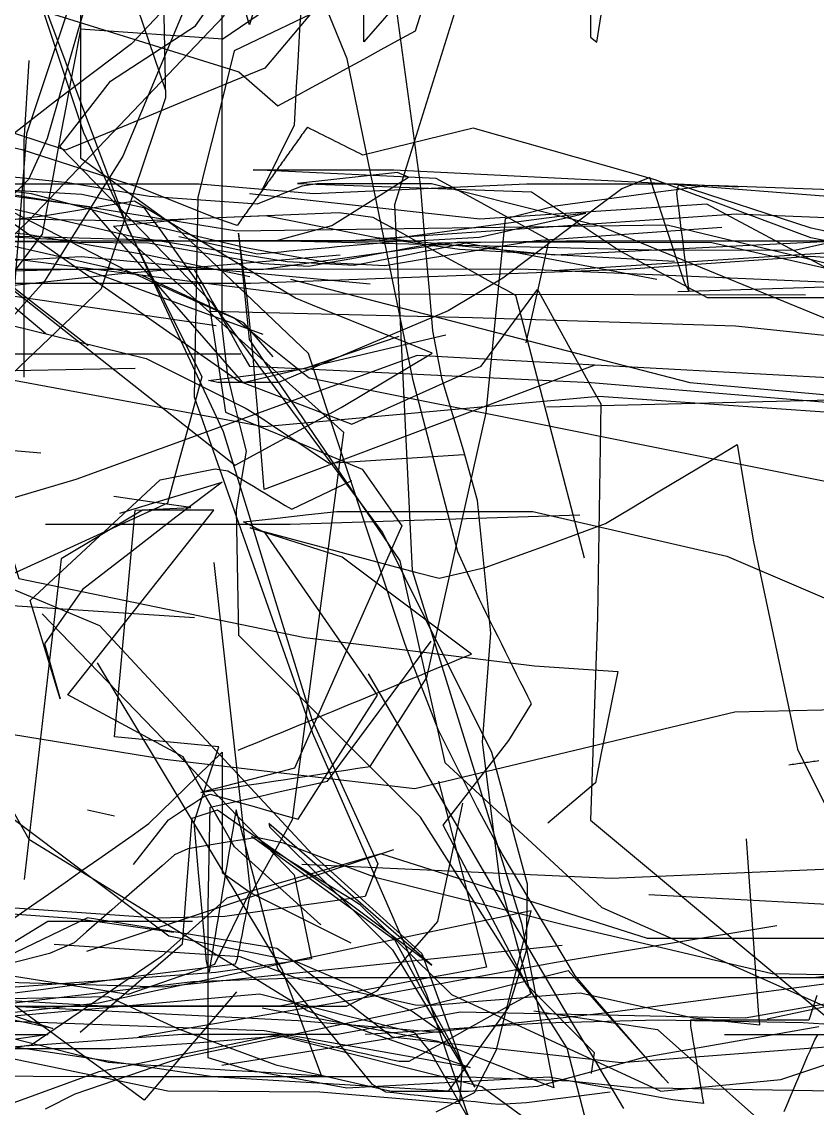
# Model space of a CAD drawing. Header units: metres. Extents: x 30 to 6769, y 117 to 5736.
# Drawn here: x 1557 to 1934, y 4535 to 5049 of the extents above; entities that cross this region are included whole.
import ezdxf

# ---------------------------------------------------------------- set-up
doc = ezdxf.new("R2010")
doc.units = ezdxf.units.M
for name, color, linetype in [('FLOOR_0', 1, 'Continuous'), ('FLOOR_1', 2, 'Continuous'), ('FLOOR_2', 3, 'Continuous')]:
    doc.layers.add(name, color=color, linetype=linetype)

msp = doc.modelspace()

# ---------------------------------------------------------------- linework, layer by layer
at = {"layer": 'FLOOR_0', "color": 4}
msp.add_lwpolyline([(588.46, 4998.99), (718.34, 4957.83), (906.74, 4916.1), (1091.43, 4872.89), (1251.84, 4867.94), (1446.32, 4881.73), (1611.09, 4884.92)], dxfattribs=at)
at = {"layer": 'FLOOR_0', "color": 2}
for points in [[(1953.69, 4879.56), (1744.64, 4890.99), (1582.93, 4832.34), (1461.36, 4796.31), (1424.38, 4793.23), (1325.44, 4790.98)], [(605.86, 4654.47), (548.46, 4502.97), (557.29, 4504.63), (566.12, 4506.28), (574.95, 4507.94), (583.78, 4509.6), (592.61, 4511.25), (601.43, 4512.91), (610.26, 4514.57), (619.09, 4516.22), (627.92, 4517.88), (636.75, 4519.53), (645.58, 4521.19), (670.26, 4522.59), (801.2, 4531.31), (973.43, 4594.57), (1141.26, 4629.68), (1307.65, 4632.21), (1507.76, 4629.95), (1583.1, 4624.5), (1629.21, 4617.91)], [(1612.75, 4568.54), (1713.75, 4585.88), (1809.57, 4603.61), (1914.91, 4621.18)]]:
    msp.add_lwpolyline(points, dxfattribs=at)
at = {"layer": 'FLOOR_0', "color": 1}
msp.add_lwpolyline([(1805.84, 4866.72), (1991.62, 4871.22)], dxfattribs=at)
at = {"layer": 'FLOOR_0', "color": 3}
for points in [[(1566.38, 4844.66), (1297.63, 4867.69)], [(1568.54, 4811.11), (1684.54, 4811.11), (1821.6, 4815.53)], [(1463.84, 4778.39), (1639.1, 4766.9)]]:
    msp.add_lwpolyline(points, dxfattribs=at)
at = {"layer": 'FLOOR_0', "color": 7}
msp.add_lwpolyline([(1442.98, 4729.54), (1625.05, 4699.95), (1743.54, 4685.92), (1895.1, 4722.36), (1963.69, 4723.89), (2012.04, 4699.47), (2050.52, 4660.98), (2148.4, 4542.96), (2195.54, 4361.85), (2208.98, 4220.33), (2217.7, 4137.45), (2218.63, 4068.9), (2210.62, 4016.8), (2202.24, 3904.59)], dxfattribs=at)
at = {"layer": 'FLOOR_0', "color": 5}
msp.add_lwpolyline([(1659.02, 4589.69), (1615.32, 4538.53), (1609.15, 4543.02), (1602.97, 4547.51), (1596.8, 4552), (1590.63, 4556.5), (1584.45, 4560.99), (1578.28, 4565.48), (1572.1, 4569.97), (1565.93, 4574.47), (1559.75, 4578.96), (1553.58, 4583.45), (1547.41, 4587.94), (1430.79, 4662.39)], dxfattribs=at)
at = {"layer": 'FLOOR_0', "color": 6}
msp.add_lwpolyline([(1588.13, 4608.94), (1733.52, 4657.15)], dxfattribs=at)
at = {"layer": 'FLOOR_1', "color": 6}
for points in [[(2240.4, 5622.54), (1992.13, 5590.3), (1933.27, 5570.68), (1858.63, 5530.79), (1682.47, 5467.38), (1562.24, 5353.85), (1478.52, 5209.66), (1455.85, 5152.93), (1447.42, 5131.01), (1439, 5109.1), (1430.58, 5087.19), (1422.15, 5065.28), (1441.89, 4970.05), (1467.02, 4826.99), (1560.62, 4662.05), (1692.76, 4580.7), (1769.74, 4553.96), (1720.93, 4562.58), (1672.12, 4571.2), (1531.15, 4576.47), (1425.63, 4660.71), (1327.94, 4860.85), (1218.77, 5043.13), (1086.42, 5245.43)], [(1824.17, 4530.13), (1815.61, 4563.08), (1746.17, 4672.46), (1660.16, 4758.43), (1659.07, 4817.97), (1663.8, 4845.65), (1660.83, 4857.56), (1657.85, 4869.47), (1654.87, 4881.38), (1652.31, 4904.21), (1652.31, 5031.35), (1652.31, 5160.23)], [(1624.31, 5067.63), (1625.49, 5012.87), (1594.91, 4922.57), (1517.39, 4848.61), (1388.66, 4793.99)], [(1199.69, 4609.82), (1339.61, 4607.98), (1432.32, 4580.9), (1499.48, 4546.82), (1550.27, 4536.1), (1593.98, 4552), (1677.91, 4569.34), (1775.29, 4544.94), (1833.35, 4502.56)]]:
    msp.add_lwpolyline(points, dxfattribs=at)
at = {"layer": 'FLOOR_1', "color": 4}
for points in [[(1996.99, 5615.06), (1908.46, 5571.54), (1847.71, 5509.28), (1777.72, 5365.12), (1733.81, 5170.33), (1609.33, 5038.47), (1573.26, 5011.28), (1551.09, 4994.03), (1510.22, 4971.73), (1375.87, 4893.08), (1291.47, 4838.52)], [(2091.76, 5565.91), (1913.21, 5595.95), (1817.58, 5490.72), (1759.02, 5326.91), (1722.25, 5184.93), (1703.92, 5097), (1685.55, 5063.32), (1652.51, 5040.78), (1585.16, 5045.51), (1582.89, 5033.37), (1580.61, 5021.24), (1578.34, 5009.11), (1576.07, 4996.98), (1573.79, 4984.85), (1571.52, 4972.71), (1569.25, 4960.58), (1566.97, 4948.45), (1534.83, 4905.76)], [(1959.43, 5582.74), (1857.1, 5572.93), (1736.49, 5532.69), (1658.46, 5470.92), (1545.54, 5387.4), (1497, 5333.98), (1489.71, 5178.17), (1497.91, 5061.46), (1523.78, 4974.89), (1531.59, 4881.35), (1542.3, 4829.99), (1556, 4785.44), (1691.35, 4757.44), (1800.16, 4744.02), (1839.58, 4741.44), (1836.94, 4728.25), (1834.3, 4715.06), (1831.67, 4701.87), (1829.03, 4688.68), (1806.57, 4669.6)], [(1287.52, 4902.85), (1430.51, 4979.54), (1551.09, 5059.38), (1660.22, 5025.24), (1678.62, 5009.08), (1686.76, 5013.52), (1694.91, 5017.97), (1703.06, 5022.41), (1711.2, 5026.86), (1719.35, 5031.3), (1727.5, 5035.75), (1735.64, 5040.2), (1743.79, 5044.64), (1793.16, 5200.29)], [(1702.07, 5062.3), (1672.42, 5027.01), (1653.56, 5019.24), (1634.69, 5011.47), (1615.83, 5003.69), (1596.96, 4995.92), (1578.1, 4988.15), (1508.2, 5011.03), (1394.82, 5004.85), (1278.31, 5028.3)], [(1762.3, 5053.2), (1755.2, 5030.47), (1748.1, 5007.74), (1741, 4985.01), (1733.9, 4962.28), (1742.29, 4789.12), (1793.96, 4622.27), (1809.28, 4544.31), (1798.34, 4548.69), (1787.39, 4553.08), (1776.45, 4557.46), (1765.5, 4561.84), (1754.56, 4566.22), (1671.17, 4582.07)]]:
    msp.add_lwpolyline(points, dxfattribs=at)
at = {"layer": 'FLOOR_1', "color": 7}
for points in [[(1955.75, 5588.81), (1865.38, 5602.12), (1787.24, 5589.28), (1729.41, 5557.72), (1700.9, 5463.3), (1716.79, 5407.5), (1711.44, 5378.03), (1706.08, 5348.56), (1692.55, 5254.95), (1687.79, 5148.04), (1652.87, 5051.41), (1560.76, 4954.88), (1455.97, 4853.85), (1385.64, 4823.99), (1308.48, 4801.29)], [(1858.08, 5574.09), (1762.25, 5464.56), (1721.77, 5322.68), (1674.65, 5266.96), (1654.4, 5223.82), (1658.38, 5192.01), (1662.35, 5160.2), (1658.3, 5112.38), (1605.25, 4985.33), (1568.07, 4926.22), (1541.71, 4896.91), (1450.37, 4861.01), (1362.1, 4826.26), (1285.67, 4790.27), (1267.77, 4814.14), (1249.97, 4838.76)], [(1813.91, 5147.89), (1719.38, 5039.44), (1719.38, 5052.92)], [(1625.49, 5016.74), (1601.83, 5085.96)], [(941.42, 5023.01), (946.11, 4855.96), (941.71, 4807.57), (943.73, 4668.58), (976.12, 4625.78), (1052.42, 4603.11), (1228.79, 4596.4), (1342.54, 4596.4), (1359.93, 4597.26), (1370.89, 4598.25), (1381.84, 4599.25), (1392.8, 4600.25), (1403.76, 4601.24), (1414.72, 4602.24), (1436.26, 4603.11), (1511.15, 4601.8), (1548.91, 4598.02), (1607.74, 4588.65), (1648.81, 4602.81), (1665.72, 4637.56), (1648.47, 4792.92)], [(1567, 4768.61), (1686.31, 4645.19), (1694.62, 4605.32), (1649.31, 4598.85), (1523.9, 4589.69), (1409.79, 4589.69), (1350.15, 4591.78), (1311.64, 4594.75), (1199, 4596.4), (1090.5, 4596.21), (1174.31, 4585.73)], [(1721.43, 4740.21), (1814.38, 4581.13), (1819.04, 4573.35), (1823.71, 4565.57), (1828.37, 4557.79), (1833.04, 4550.01), (1837.7, 4542.24), (1842.37, 4534.46)], [(1753.62, 4533.01), (1771.82, 4542.11), (1782.16, 4562.27), (1798.65, 4628.14), (1722.79, 4612.15), (1593.69, 4584.41), (1460.01, 4569.56), (1405.45, 4569.56), (1420.32, 4551.09), (1436.86, 4532.18)]]:
    msp.add_lwpolyline(points, dxfattribs=at)
at = {"layer": 'FLOOR_1', "color": 1}
for points in [[(2089.69, 5585.53), (1881.05, 5589.81), (1811.72, 5559.81), (1653.38, 5453.7), (1643.88, 5414.6), (1641.97, 5399.31), (1640.06, 5384.02), (1638.15, 5368.72), (1636.24, 5353.43), (1634.33, 5338.14), (1632.42, 5322.85), (1619.84, 5163.21), (1602.19, 5108.65), (1597.5, 5092.23), (1592.81, 5075.8), (1588.12, 5059.38), (1583.43, 5042.95), (1578.74, 5026.52), (1574.05, 5010.1), (1569.36, 4993.67), (1560.48, 4974.21), (1513.09, 4926.8), (1442.77, 4871.84), (1301.62, 4785.21)], [(2123.08, 5589.45), (2385.56, 5560.18), (2502.62, 5460.85), (2336.84, 5283.31), (2332.45, 5256.69), (2359.75, 5243.94), (2387.06, 5231.19), (2446.43, 5211.34), (2587.86, 4995.54), (2472.78, 4891.63), (2303.6, 4925.92), (2046.58, 4939.14), (1991.19, 4942.84), (1811.98, 4931.27)], [(1531.71, 4567.02), (1647.84, 4549.63), (1759.67, 4542.8), (1769.12, 4556.04), (1778.57, 4569.28), (1788.02, 4582.51), (1796.41, 4609.3), (1796.92, 4640.71), (1791.26, 4661.49), (1785.59, 4682.27), (1779.93, 4703.05), (1728.24, 4807.27), (1647.84, 4915.48), (1575.34, 4989.9), (1599.38, 5020.8), (1639.55, 5047.01), (1731.43, 5177.64)], [(1548.64, 5108.49), (1607.34, 4951.8), (1642.67, 4880.86), (1637.23, 4860.91), (1631.79, 4840.96), (1626.35, 4821.01), (1554.15, 4788.08), (1516.05, 4784.27), (1483.6, 4784.27), (1451.15, 4784.27), (1404.3, 4766.44), (1379.31, 4756.14), (1371.39, 4753.98), (1363.48, 4751.82), (1355.57, 4749.66), (1347.66, 4747.5), (1339.75, 4745.35), (1331.84, 4743.19), (1323.92, 4741.03), (1316.01, 4738.87), (1289.74, 4721.89)], [(1349.73, 5104.72), (1273.13, 5098), (1309.84, 5091.88), (1346.55, 5085.76), (1383.26, 5079.64), (1451.2, 5002.73), (1588.77, 4895.7)], [(1826.44, 5102.25), (1826.68, 5041.59), (1829.77, 5039.21), (1834.71, 5071.32)], [(1579.45, 5055.39), (1576.15, 5045.48), (1572.85, 5035.58), (1569.55, 5025.67), (1566.25, 5015.77), (1562.95, 5005.86), (1559.65, 4995.96), (1548.47, 4856.08)], [(1754.65, 4689.44), (1777.44, 4601.42), (1763.43, 4598.79), (1749.42, 4596.16), (1735.41, 4593.54), (1721.39, 4590.91), (1707.38, 4588.28), (1693.37, 4585.65), (1679.36, 4583.02), (1658.57, 4582.98), (1637.67, 4582.98), (1616.77, 4582.98), (1595.86, 4582.98), (1480.4, 4589.54)], [(1545.23, 4677.67), (1626.97, 4616.23), (1641.97, 4613.23), (1656.97, 4610.23), (1671.97, 4607.23), (1686.97, 4604.23), (1742.22, 4580.52), (1756.78, 4570.36), (1743.06, 4571.5), (1729.34, 4572.64), (1715.62, 4573.79), (1701.9, 4574.93), (1688.18, 4576.07), (1524.6, 4584.15)]]:
    msp.add_lwpolyline(points, dxfattribs=at)
at = {"layer": 'FLOOR_1', "color": 5}
for points in [[(1531.69, 5161.62), (1586.51, 4996.46), (1652.74, 4855.01), (1694.65, 4718.73), (1725.93, 4650.37), (1719.95, 4634.82), (1703.34, 4632.45), (1686.73, 4630.08), (1670.12, 4627.7), (1653.51, 4625.33), (1621.6, 4624.57), (1499.84, 4633.19), (1357.73, 4631.24), (1237.5, 4627.46)], [(1688.38, 5125.28), (1665.24, 5047.52), (1663.19, 5054.21)], [(1568.6, 4534.4), (1573.29, 4536.74), (1577.97, 4539.08), (1582.66, 4541.42), (1633.06, 4558.66), (1740.69, 4581.1), (1816.14, 4599.88), (1824.05, 4590.98), (1831.96, 4582.07), (1839.87, 4573.17), (1847.78, 4564.27), (1855.69, 4555.36), (1863.6, 4546.46), (1860.93, 4549.57), (1850.6, 4561.38), (1840.28, 4573.18), (1829.95, 4584.99), (1819.39, 4597.37), (1802.1, 4626.2), (1784.82, 4655.02), (1773.16, 4676.66), (1763.84, 4695.31), (1754.52, 4713.96), (1738.98, 4754.08), (1693.22, 4891.83), (1630.36, 4951.78), (1585.25, 4984.18), (1585.25, 4997.76), (1585.25, 5011.35), (1585.25, 5024.93), (1585.25, 5038.51), (1585.25, 5052.09)], [(1543.63, 4784.27), (1594.16, 4763.15), (1695.14, 4654.52), (1746.9, 4607.89), (1765.96, 4555.46), (1764.7, 4536.7), (1751.47, 4537.81), (1738.23, 4538.91), (1725, 4540.02), (1711.76, 4541.12), (1698.53, 4542.22), (1626.48, 4542.72), (1530.77, 4562.62)]]:
    msp.add_lwpolyline(points, dxfattribs=at)
at = {"layer": 'FLOOR_1', "color": 2}
for points in [[(1827.24, 4551.02), (1828.65, 4560.88), (1796.72, 4592.82), (1756.95, 4668.7), (1788.08, 4708.75), (1798.76, 4726.08), (1797, 4729.61), (1795.23, 4733.13), (1793.47, 4736.66), (1791.71, 4740.18), (1789.95, 4743.71), (1788.19, 4747.24), (1786.42, 4750.76), (1784.66, 4754.29), (1782.9, 4757.81), (1781.14, 4761.34), (1779.37, 4764.87), (1777.61, 4768.39), (1775.85, 4771.92), (1774.09, 4775.44), (1763.94, 4798.03), (1742.78, 4879.05), (1711.46, 5031.43), (1677.29, 5114.73)], [(1689.49, 5054.3), (1688.96, 5045.25), (1688.43, 5036.2), (1687.89, 5027.15), (1687.36, 5018.1), (1686.83, 5009.05), (1686.3, 5000), (1671.1, 4969.11)], [(1558.42, 4880.75), (1558.42, 4911.84), (1558.42, 4919.89), (1558.42, 4927.95), (1558.42, 4936), (1558.42, 4944.05), (1558.42, 4952.11), (1558.42, 4960.16), (1558.42, 4968.21), (1558.42, 4976.27), (1558.42, 4984.32), (1558.42, 4992.37), (1560.85, 5030.61)], [(1467.17, 4560.6), (1569.7, 4623.24), (1592.54, 4623.24), (1615.38, 4623.24), (1638.22, 4623.24)]]:
    msp.add_lwpolyline(points, dxfattribs=at)
at = {"layer": 'FLOOR_1', "color": 3}
for points in [[(1547.3, 4562.85), (1564.7, 4562.85), (1582.1, 4562.85), (1599.51, 4562.85), (1637.83, 4565.43), (1681.31, 4569.08), (1685.22, 4568.21), (1689.14, 4567.34), (1693.05, 4566.47), (1696.97, 4565.6), (1700.88, 4564.73), (1704.8, 4563.85), (1708.71, 4562.98), (1712.63, 4562.11), (1716.55, 4561.24), (1720.46, 4560.37), (1724.38, 4559.5), (1728.29, 4558.63), (1732.21, 4557.76), (1736.12, 4556.89), (1740.82, 4556.88), (1750.41, 4562.21), (1760.01, 4567.54), (1769.6, 4572.87), (1779.19, 4578.2), (1788.78, 4583.54), (1798.38, 4588.87), (1783.92, 4641.51), (1775.61, 4707.92), (1779.53, 4759.48), (1778.9, 4765.77), (1778.27, 4772.05), (1777.65, 4778.34), (1777.02, 4784.62), (1776.39, 4790.91), (1775.76, 4797.19), (1775.13, 4803.48), (1774.5, 4809.76), (1773.88, 4816.05), (1773.25, 4822.33), (1766.53, 4846.22), (1756.53, 4879.57), (1751.99, 4902.68), (1750.55, 4920), (1749.1, 4937.31), (1747.66, 4954.62), (1746.22, 4971.93), (1730.16, 5090.02)], [(1704.77, 5057.56), (1658.01, 5035.2), (1653.67, 5017.85), (1649.34, 5000.5), (1645, 4983.15), (1640.66, 4965.79), (1638.94, 4871.35), (1695.07, 4712.14), (1749.22, 4588.09), (1769.39, 4528.95), (1763.22, 4539.77), (1757.04, 4550.59), (1750.86, 4561.4), (1743.61, 4570.21), (1733.09, 4572.84), (1722.57, 4575.47), (1712.04, 4578.1), (1701.52, 4580.74), (1691, 4583.37), (1680.47, 4586), (1669.95, 4588.63), (1546.1, 4577.64)], [(1593.11, 4745.41), (1680.65, 4600.07), (1699.32, 4549.85), (1684.9, 4550.75), (1670.48, 4551.65), (1656.05, 4552.55), (1641.63, 4553.45), (1627.21, 4554.36), (1612.79, 4555.26), (1598.31, 4556.23), (1581.45, 4560.44), (1564.59, 4564.66), (1547.73, 4568.88), (1530.87, 4573.1), (1514.01, 4577.31), (1497.15, 4581.53), (1371.99, 4609.52), (1346.89, 4604.73), (1322.97, 4599.6), (1299.04, 4594.47)]]:
    msp.add_lwpolyline(points, dxfattribs=at)
at = {"layer": 'FLOOR_2', "color": 2}
for points in [[(1519.98, 4931.89), (1671.81, 4931.89), (1764.61, 4944.69), (1884.23, 4944.52), (2002.88, 4917.86), (2137.7, 4891.63), (2306.04, 4877.15), (2410.05, 4885.48), (2466.03, 4916.03), (2578.17, 5055.76), (2553.28, 5204.99)], [(1676.42, 4890.34), (1662.52, 4906.48), (1658.85, 4908.11), (1655.18, 4909.74), (1651.51, 4911.37), (1647.84, 4913), (1644.18, 4914.63), (1640.51, 4916.26), (1636.84, 4917.9), (1633.17, 4919.53), (1629.5, 4921.16), (1625.84, 4922.79), (1622.17, 4924.42), (1618.5, 4926.05), (1614.83, 4927.68), (1611.16, 4929.31), (1607.5, 4930.94), (1541.6, 4964.71), (1455.97, 4946.35), (1349.01, 4972.15), (1333.23, 4972.15), (1317.44, 4972.15), (1301.66, 4972.15)], [(1477.43, 4972.15), (1563.88, 4972.15), (1574.96, 4972.15), (1586.04, 4972.15), (1597.12, 4972.15), (1608.2, 4972.15), (1619.28, 4972.15), (1630.36, 4972.15), (1641.44, 4972.15), (1695.64, 4967.6), (1796.41, 4972.15), (1810.71, 4972.15), (1825.01, 4972.15), (1839.31, 4972.15), (1853.61, 4972.15), (1867.91, 4972.15), (1896.8, 4970.78)], [(1415.57, 4919.68), (1553.37, 4953.41), (1660.05, 4879.03), (1713.62, 4858.46), (1774.96, 4885.89), (1801.53, 4922.16), (1805.82, 4914.45), (1810.1, 4906.73), (1814.39, 4899.01), (1818.67, 4891.29), (1822.96, 4883.57), (1827.24, 4875.85), (1831.53, 4868.14), (1829.99, 4767.03), (1826.68, 4670.96), (1938.68, 4577.72), (2089.76, 4591.38), (2165.92, 4651.52), (2281.51, 4725.06), (2281.79, 4825.93), (2348.03, 4803.53), (2406.55, 4811.11), (2449.86, 4855.15)], [(1928.58, 4919.58), (1684.29, 4919.95), (1491.68, 4944.48), (1373.94, 4906.7), (1308.04, 4842.43), (1290.16, 4743.44), (1074.75, 4749.11), (898.09, 4887.81), (741.52, 4934.48), (712.37, 4876.14), (686.59, 4750.9), (673.16, 4537.72), (615.77, 4447.11), (446.24, 4438.63), (288.84, 4432.13), (126.89, 4438.27), (53.09, 4616.26)], [(1933.98, 4587.97), (1930.11, 4576.27), (1925.8, 4576.27), (1921.49, 4576.27), (1917.18, 4576.27), (1912.87, 4576.27), (1908.56, 4576.27), (1904.26, 4576.27), (1899.95, 4576.27), (1895.64, 4576.27), (1891.33, 4576.27), (1887.02, 4576.27), (1882.71, 4576.27), (1878.4, 4576.27), (1874.09, 4576.27), (1874.12, 4573.31), (1874.67, 4569.99), (1875.22, 4566.68), (1875.78, 4563.36), (1876.33, 4560.04), (1876.88, 4556.73), (1877.43, 4553.41), (1877.99, 4550.09), (1878.54, 4546.78), (1879.09, 4543.46), (1879.64, 4540.14), (1880.2, 4536.82), (1865.61, 4538.69), (1846.11, 4542.24), (1826.6, 4545.78), (1807.1, 4549.33), (1711.36, 4544.18), (1688.37, 4548.36), (1665.37, 4552.55), (1645.61, 4558.5), (1645.61, 4575.25), (1645.61, 4592), (1645.61, 4608.75), (1645.61, 4630.33), (1646.52, 4677.12), (1654.46, 4678.89), (1662.41, 4680.65), (1670.36, 4682.42), (1678.3, 4684.19), (1686.25, 4685.95), (1694.19, 4687.72), (1702.14, 4689.49), (1751.23, 4755.76)], [(2010.04, 4596.4), (1912.8, 4598.23), (1893.29, 4602.82), (1873.77, 4607.42), (1854.26, 4612.01), (1834.75, 4616.6), (1815.23, 4621.2), (1725.3, 4643.66), (1703.28, 4651.93), (1681.25, 4660.19), (1668.53, 4662.85), (1662.03, 4661.76), (1655.52, 4660.68), (1649.02, 4659.59), (1642.52, 4658.51), (1636.01, 4657.42), (1629.74, 4654.64), (1623.78, 4649.42), (1617.83, 4644.21), (1611.87, 4639), (1605.92, 4633.78), (1599.96, 4628.57), (1594.01, 4623.36), (1588.05, 4618.15), (1582.1, 4612.93), (1570.55, 4607.82), (1550.71, 4602.86)], [(1970.76, 4629.3), (1854.41, 4635.71)], [(1996.07, 4567.89), (1841.23, 4556.14), (1732.7, 4568.27), (1678.16, 4610.23), (1588.44, 4624.84), (1485.64, 4575.32), (1400.2, 4565.31), (1295.48, 4562.75)], [(1493.69, 4595.93), (1549.29, 4579.84), (1572.05, 4572.39), (1537.99, 4579.69), (1503.92, 4587), (1441.2, 4584.67), (1401.04, 4579.4), (1371.51, 4574.85), (1341.97, 4570.31), (1202.65, 4582.98)], [(1521.05, 4585.94), (1598.1, 4587.5), (1631.89, 4572.14), (1677.71, 4555.23), (1732.26, 4542.72), (1768.93, 4542.72), (1801.7, 4545.05), (1826.89, 4551.93), (1852.09, 4558.8), (1934.83, 4573.3)]]:
    msp.add_lwpolyline(points, dxfattribs=at)
at = {"layer": 'FLOOR_2', "color": 3}
for points in [[(1684.69, 4927.15), (1873.68, 4878.21), (1935.36, 4872.6), (1997.37, 4865.95), (2080.65, 4840.48), (2169.7, 4829.48), (2318.1, 4830.9), (2494.09, 4909.45), (2586.44, 5116.02)], [(1278.09, 4940.81), (1405.9, 4976.35), (1457.97, 4964.5), (1510.04, 4952.66), (1562.11, 4940.81), (1614.18, 4928.96), (1657.96, 4908.83), (1693.47, 4880.39), (1746.72, 4869.73), (1799.97, 4859.07), (1853.23, 4848.41), (1906.48, 4837.74), (1959.73, 4827.08)], [(1302.22, 4731.12), (1325.21, 4747.57), (1329.92, 4758.54), (1334.62, 4769.52), (1339.32, 4780.49), (1341.63, 4796.81), (1318.44, 4902.49), (1341.12, 4966.76), (1427.01, 4972.15), (1452.13, 4972.15), (1477.25, 4972.15), (1502.37, 4972.15), (1527.49, 4972.15), (1561.74, 4967.69), (1617.02, 4952.94), (1664.12, 4941.94), (1702.46, 4934.97), (1729.27, 4933.54), (1746.97, 4936.49), (1764.67, 4939.44), (1782.37, 4942.4), (1800.96, 4945.39), (1888.89, 4951.67)], [(1292.2, 4843.79), (1349.65, 4838.04), (1362.81, 4870.75), (1391.47, 4933.32), (1459.23, 4952.76), (1552.04, 4955.71), (1612.54, 4954.75), (1707.67, 4958.73), (1723.57, 4956.44), (1728.41, 4953.8), (1733.24, 4951.17), (1738.07, 4948.53), (1742.9, 4945.89), (1747.73, 4943.26), (1752.56, 4940.62), (1757.4, 4937.98), (1762.23, 4935.34), (1767.06, 4932.71), (1771.89, 4930.07), (1776.72, 4927.43), (1781.56, 4924.8), (1786.39, 4922.16), (1791.22, 4919.52), (1823.71, 4795.18)], [(1249.12, 4939.52), (1352.47, 4943.4), (1402.1, 4945.31), (1439.18, 4945.31), (1465.22, 4945.31), (1491.27, 4945.31), (1517.31, 4945.31), (1617.39, 4944.34), (1671.6, 4934.48), (1693.34, 4933.25), (1703.5, 4935.1), (1713.66, 4936.95), (1723.83, 4938.8), (1733.99, 4940.65), (1744.16, 4942.5), (1754.32, 4944.35), (1815.19, 4945.31), (1925.9, 4945.31), (1987.1, 4945.31)], [(2134.61, 4937.52), (1947.89, 4925.18), (1793.7, 4931.89), (1639, 4931.72), (1641.9, 4926.63), (1644.81, 4921.54), (1647.72, 4916.44), (1650.63, 4911.35), (1653.54, 4906.26), (1656.45, 4901.17), (1659.35, 4896.08), (1662.26, 4890.98), (1665.17, 4885.89), (1826.99, 4878.21), (1987.54, 4864.79), (2161.18, 4871.5)], [(1649.47, 4905.05), (1464.79, 4931.82), (1403.2, 4931.89), (1334.65, 4922.89), (1258.02, 4903.72)], [(1496.47, 4614.03), (1554.07, 4624.89), (1562.01, 4630.45), (1569.95, 4636.01), (1577.89, 4641.57), (1585.83, 4647.13), (1593.77, 4652.69), (1601.71, 4658.25), (1609.65, 4663.81), (1617.59, 4669.37), (1652.31, 4703.25), (1652.31, 4695.1), (1652.31, 4686.96), (1652.31, 4678.81), (1652.31, 4670.66), (1652.31, 4662.51), (1652.31, 4654.36), (1652.31, 4646.21), (1665.88, 4636.58), (1686.72, 4626.16), (1713.19, 4612.91)], [(1890.11, 4569.56), (1926.58, 4569.56), (1963.04, 4569.56), (2113.59, 4562.28), (2280.72, 4625.33)], [(2041.98, 4609.25), (1932.15, 4596.4), (1810.83, 4596.4), (1740.29, 4596.4), (1691.85, 4596.4), (1638.33, 4594.52), (1552.33, 4584.2), (1488.53, 4577.62), (1451.48, 4580.71), (1399.03, 4587.19), (1323.83, 4594.73), (1276.03, 4590.75)], [(1945.8, 4594.52), (1834.75, 4579.85), (1743.57, 4569.56), (1652.16, 4554.86)], [(1799.81, 4580.75), (1858.48, 4571.84), (1877, 4555.37), (1895.53, 4538.9), (1913.88, 4522.62)], [(1918.36, 4533.07), (1919.48, 4535.69), (1920.59, 4538.3), (1921.71, 4540.92), (1922.83, 4543.53), (1923.95, 4546.15), (1925.07, 4548.76), (1926.19, 4551.37), (1927.31, 4553.99), (1928.43, 4556.6), (1929.55, 4559.22), (1930.67, 4561.83), (1931.79, 4564.45), (1932.91, 4567.06), (1934.38, 4569.43)]]:
    msp.add_lwpolyline(points, dxfattribs=at)
at = {"layer": 'FLOOR_2', "color": 4}
for points in [[(2591.22, 5066.69), (2551.88, 4958.35), (2480.81, 4879.41), (2409.17, 4862.94), (2308.23, 4801.76), (2209.85, 4820.73), (2155.91, 4860.73), (2048.77, 4907.98), (1862.98, 4952.66), (1659.13, 4949.75), (1520.58, 4972.15), (1402.35, 4972.15), (1260.63, 4948.88)], [(1968.73, 4939), (1931.1, 4946.7), (1857.29, 4974.19), (1771.21, 4998.53), (1718.94, 4985.79), (1717.49, 4986.51), (1716.04, 4987.24), (1714.59, 4987.96), (1713.14, 4988.69), (1711.69, 4989.41), (1710.24, 4990.14), (1708.79, 4990.86), (1707.34, 4991.59), (1705.89, 4992.31), (1704.44, 4993.04), (1702.99, 4993.76), (1701.54, 4994.49), (1700.1, 4995.21), (1698.65, 4995.94), (1697.2, 4996.66), (1695.75, 4997.39), (1694.3, 4998.12), (1692.85, 4998.84), (1692.14, 4998.41), (1691.62, 4997.68), (1691.1, 4996.95), (1690.58, 4996.23), (1690.06, 4995.5), (1689.54, 4994.77), (1689.02, 4994.04), (1688.5, 4993.32), (1687.98, 4992.59), (1687.46, 4991.86), (1686.94, 4991.13), (1686.42, 4990.41), (1685.9, 4989.68), (1685.38, 4988.95), (1684.86, 4988.22), (1684.34, 4987.49), (1683.82, 4986.77), (1683.3, 4986.04), (1682.79, 4985.31), (1682.27, 4984.58), (1681.75, 4983.86), (1681.23, 4983.13), (1680.71, 4982.4), (1680.19, 4981.67), (1679.67, 4980.94), (1679.15, 4980.22), (1678.63, 4979.49), (1678.11, 4978.76), (1677.59, 4978.03), (1677.07, 4977.31), (1676.55, 4976.58), (1676.03, 4975.85), (1675.51, 4975.12), (1674.99, 4974.4), (1674.47, 4973.67), (1673.95, 4972.94), (1673.43, 4972.21), (1672.91, 4971.48), (1672.39, 4970.76), (1671.87, 4970.03), (1671.36, 4969.3), (1670.84, 4968.57), (1670.32, 4967.85), (1669.8, 4967.12), (1669.28, 4966.39), (1668.76, 4965.66), (1668.24, 4964.93), (1667.72, 4964.21), (1667.2, 4963.48), (1666.68, 4962.75), (1666.16, 4962.02), (1665.64, 4961.3), (1665.12, 4960.57), (1664.6, 4959.84), (1664.08, 4959.11), (1663.56, 4958.38), (1663.04, 4957.66), (1662.52, 4956.93), (1662, 4956.2), (1661.48, 4955.47), (1660.96, 4954.75), (1660.44, 4954.02), (1659.93, 4953.29), (1659.41, 4952.56), (1649.7, 4955.75), (1613.01, 4970.43), (1557.5, 4988.26), (1496.53, 5001.15)], [(1498.06, 4950.34), (1585.39, 4945.31), (1636.24, 4945.31), (1677.53, 4945.31), (1704.12, 4952.55), (1722.31, 4963.92), (1740.51, 4975.3), (1735.35, 4977.65), (1719.56, 4975.9), (1703.76, 4974.14), (1687.97, 4972.39), (1798.77, 4968.4), (1840.86, 4940.33), (1881.89, 4918.47), (1919.17, 4918.47), (1956.46, 4918.47), (2065.82, 4918.47), (2157.94, 4923.02), (2248.54, 4928.58), (2285.58, 4909.33), (2268.95, 4884.38), (2214.88, 4870.26), (2091.63, 4789.03), (2059.1, 4643.31)], [(1982.24, 4890.32), (1831.61, 4952.02), (1751.37, 4972.15), (1745.96, 4972.15), (1740.56, 4972.15), (1735.15, 4972.15), (1729.75, 4972.15), (1724.34, 4972.15), (1718.94, 4972.15), (1713.53, 4972.15), (1708.13, 4972.15), (1702.72, 4972.15), (1697.32, 4972.15), (1690.05, 4971.15), (1668.82, 4962.65), (1617.79, 4966.23), (1579.18, 4972.76), (1568.63, 4973.81), (1558.09, 4974.87), (1547.54, 4975.92)], [(1292.11, 4697.4), (1317.26, 4731.82), (1321.63, 4751.48), (1325.99, 4771.14), (1330.36, 4790.8), (1340.41, 4888.11), (1371.61, 4972.07), (1394.34, 4970.17), (1417.08, 4968.28), (1439.81, 4966.38), (1487.23, 4965.44), (1538.38, 4963.87), (1556.12, 4959.78), (1573.87, 4955.68), (1591.61, 4951.58), (1609.35, 4947.49), (1683.03, 4935.42), (1714.76, 4933.65), (1725.33, 4935.77), (1735.9, 4937.88), (1746.46, 4939.99), (1757.03, 4942.11), (1767.59, 4944.22), (1858.17, 4927.08)], [(2038.77, 4952.02), (1895.73, 4957.94), (1713.3, 4945.31), (1646.25, 4945.31), (1452.07, 4944.76), (1459.89, 4940.3), (1467.7, 4935.83), (1475.52, 4931.36), (1483.33, 4926.89), (1491.14, 4922.43), (1509.14, 4919.39), (1602.77, 4929.59), (1708.09, 4938.6)], [(1603.72, 4816.35), (1652.22, 4830.96), (1630.38, 4814.36), (1608.22, 4797.31), (1586.06, 4780.26), (1568.04, 4754.43), (1575.6, 4728.42), (1561.3, 4774.91), (1622.92, 4832.07), (1648.95, 4837.28), (1654.95, 4836.37), (1657.97, 4834.56), (1661, 4832.74), (1664.02, 4830.92), (1667.05, 4829.11), (1670.07, 4827.29), (1673.1, 4825.48), (1676.12, 4823.66), (1679.15, 4821.84), (1682.17, 4820.03), (1685.2, 4818.21), (1713.62, 4831.72)], [(1835.99, 4542.21), (1796.42, 4537.26), (1783.57, 4536.33), (1779.72, 4536.76), (1775.87, 4537.19), (1772.02, 4537.61), (1768.18, 4538.04), (1764.33, 4538.47), (1760.48, 4538.9), (1756.64, 4539.32), (1752.79, 4539.75), (1748.94, 4540.18), (1745.1, 4540.61), (1741.25, 4541.03), (1737.4, 4541.46), (1733.56, 4541.89), (1729.71, 4542.32), (1723.51, 4545.86), (1678.6, 4600.78), (1658.84, 4675.87), (1658.13, 4671.61), (1657.42, 4667.35), (1656.71, 4663.09), (1656, 4658.83), (1655.29, 4654.57), (1654.59, 4650.31), (1653.88, 4646.04), (1653.17, 4641.78), (1652.46, 4637.52), (1651.75, 4633.26), (1651.04, 4629), (1650.33, 4624.74), (1649.62, 4620.48), (1648.91, 4616.22), (1648.2, 4611.96), (1647.49, 4607.69), (1646.78, 4603.43), (1646.07, 4599.17), (1644.91, 4604.07), (1642.91, 4626.04), (1640.92, 4648.02), (1638.92, 4669.99), (1642.81, 4681.96), (1646.77, 4693.83), (1650.72, 4705.69), (1601.23, 4710.47), (1611.08, 4817.82), (1637.41, 4819), (1619.18, 4821.6), (1600.96, 4824.2)], [(1601.33, 4672.9), (1588.41, 4675.73)], [(1956.91, 4614.94), (1853.65, 4615), (1727.38, 4655.08), (1654.47, 4634.1), (1623.48, 4606.54), (1561.84, 4564.42), (1457.55, 4549.43), (1384.99, 4554.16), (1316.59, 4566.3), (1238.99, 4572.84)], [(1910.36, 4576.96), (1936.42, 4582.54), (1962.47, 4588.13), (1988.52, 4593.71), (1968.02, 4589.32), (1899.9, 4577.24), (1765.11, 4580.12), (1706.84, 4569.56), (1682.33, 4569.56), (1657.81, 4569.56), (1633.29, 4569.56), (1484.12, 4558.46), (1512.84, 4569.23), (1526.55, 4576.27), (1512.01, 4576.27), (1497.46, 4576.27), (1482.92, 4576.27), (1468.38, 4576.27), (1453.84, 4576.27), (1439.29, 4576.27), (1341.58, 4597.14), (1327.55, 4601.82), (1313.51, 4606.5), (1299.48, 4611.18)], [(1213, 4569.56), (1317.06, 4569.55), (1332.24, 4567.02), (1347.43, 4564.48), (1362.61, 4561.95), (1377.8, 4559.42), (1392.99, 4556.89), (1505.67, 4569.56), (1569.85, 4569.56), (1485.53, 4557.23)]]:
    msp.add_lwpolyline(points, dxfattribs=at)
at = {"layer": 'FLOOR_2', "color": 1}
for points in [[(2604.63, 5027.38), (2506.32, 4910.51), (2469.06, 4831.59), (2420.52, 4794.09), (2356.02, 4857.51), (2307.33, 4830.81), (2260.07, 4792.98), (2148.59, 4707.67), (2168.89, 4612.91), (2144.12, 4600.5), (2103.81, 4597.14), (2045.04, 4596.4), (2006.35, 4596.4), (1982.7, 4596.4), (1959.06, 4596.4), (1935.42, 4596.4), (1911.78, 4596.4)], [(1796.19, 4896.96), (1807.13, 4945.61), (1789.29, 4955.34), (1771.46, 4965.08), (1753.62, 4974.81), (1666.93, 4978.86), (1700.26, 4978.86), (1733.59, 4978.86), (1860.3, 4972.54), (2038.16, 4958.73)], [(1665.44, 4928.12), (1617.71, 4938.35), (1560.88, 4948.02), (1484.72, 4956.49)], [(1683.25, 4945.31), (1861.98, 4940.86), (1924.11, 4940.93), (1938.19, 4944.13)], [(1671.68, 4900.93), (1586.87, 4931.89), (1407.87, 4926.78), (1354.16, 4854.77), (1245.55, 4791.05), (1079.28, 4792.54), (939.59, 4920.85), (876.59, 4942.63), (799.44, 4939.11), (692.93, 4837.28)], [(1967.63, 4924.33), (1868.05, 4921.15)], [(1957.02, 4898.34), (1895.34, 4904.87), (1770.85, 4908.83), (1647.02, 4911.76)], [(1698.96, 4621.41), (1658.12, 4658.36), (1655.9, 4662.24), (1653.69, 4666.12), (1651.48, 4669.99), (1649.26, 4673.87), (1647.05, 4677.75), (1644.83, 4681.63), (1642.62, 4685.5), (1640.4, 4689.38), (1638.19, 4693.26), (1635.97, 4697.14), (1633.76, 4701.01), (1579.14, 4730.3), (1648.29, 4817.82), (1614.5, 4817.82), (1576.01, 4794.72), (1558.42, 4642.97)], [(1610.3, 4649.94), (1626.83, 4671.11), (1629.22, 4672.7), (1631.61, 4674.29), (1634, 4675.88), (1636.38, 4677.48), (1638.77, 4679.07), (1641.16, 4680.66), (1643.55, 4682.25), (1646.56, 4683.35), (1653.5, 4681.37), (1660.44, 4679.39), (1667.38, 4677.4), (1674.32, 4675.42), (1681.26, 4673.43), (1688.2, 4671.45), (1725.84, 4730.16), (1672.64, 4807.05), (1662.38, 4812.23), (1677.09, 4813.87), (1691.8, 4815.5), (1706.51, 4817.14), (1799.33, 4817.14), (1891.35, 4795.97), (1966.89, 4763.68)], [(1934.87, 4699.09), (1934.03, 4698.97), (1933.19, 4698.85), (1932.35, 4698.73), (1931.51, 4698.61), (1930.66, 4698.49), (1929.82, 4698.37), (1928.98, 4698.25), (1928.14, 4698.13), (1927.3, 4698.01), (1926.46, 4697.89), (1925.62, 4697.77), (1924.78, 4697.65), (1923.94, 4697.53), (1923.09, 4697.41), (1922.25, 4697.29), (1921.41, 4697.17), (1920.57, 4697.05)], [(1258.26, 4616.1), (1412.89, 4582.98), (1575.35, 4582.98), (1620.31, 4582.98), (1635.44, 4582.98), (1650.57, 4582.98), (1665.7, 4582.98), (1680.83, 4582.98), (1695.96, 4582.98), (1711.09, 4582.98), (1725.84, 4590.37), (1740.14, 4606.72), (1754.43, 4623.06), (1766.32, 4679.08)]]:
    msp.add_lwpolyline(points, dxfattribs=at)
at = {"layer": 'FLOOR_2', "color": 5}
for points in [[(1960.65, 4944.87), (1931.16, 4951.19), (1868.27, 4971.7), (1867.44, 4968.01), (1867.96, 4963.79), (1868.49, 4959.57), (1869.02, 4955.35), (1869.55, 4951.13), (1870.07, 4946.91), (1870.6, 4942.68), (1871.13, 4938.46), (1871.66, 4934.24), (1872.18, 4930.02), (1872.71, 4925.8), (1873.24, 4921.58), (1871.42, 4925.08), (1863.08, 4950.12), (1854.74, 4975.16), (1841.5, 4969.85), (1827.4, 4959.27), (1813.31, 4948.7), (1799.22, 4938.12), (1785.13, 4927.55), (1759.31, 4912.14), (1678.9, 4878.21), (1650.14, 4878.21), (1645.81, 4879.08), (1657.14, 4880.49), (1668.48, 4881.91), (1679.82, 4883.33), (1691.16, 4884.75), (1736.1, 4900.1)], [(1227.79, 4918.47), (1349.96, 4931.89), (1544.2, 4929.06), (1658.43, 4839.12), (1708.55, 4866.27), (1751.71, 4892.11), (1740.91, 4896.43), (1730.11, 4900.75), (1719.32, 4905.08), (1708.52, 4909.4), (1697.72, 4913.72), (1686.93, 4918.04), (1610.7, 4964.09), (1568.61, 4957.07), (1507.97, 4949.69), (1366.86, 4925.86), (1173.98, 4931.14)], [(1758.22, 4900.54), (1662.15, 4878.01), (1589.42, 4961.27), (1537.7, 4968.44), (1488.71, 4959.26), (1440.88, 4940.85), (1361.13, 4832.35), (1328.13, 4775.29), (1315.98, 4763.14), (1303.83, 4750.98)], [(1568.8, 4901.27), (1488.75, 4968.22), (1507.45, 4961.41), (1526.16, 4954.61), (1544.86, 4947.8), (1635.06, 4945.31), (1744.19, 4945.31), (1773.98, 4947.01), (1784.1, 4949.26), (1794.21, 4951.51), (1804.32, 4953.76), (1814.44, 4956.01), (1824.55, 4958.26), (1805.83, 4955.95), (1779.43, 4952.43), (1753.02, 4948.9), (1726.61, 4945.38)], [(1154.12, 4860.79), (1329.77, 4925.18), (1517.61, 4925.18), (1665.67, 4925.18), (1843.52, 4931.89), (1930.89, 4937.91), (1963.21, 4935.76)], [(1540.41, 4908.18), (1616.33, 4889.5), (1624.22, 4885.56), (1632.1, 4881.61), (1639.99, 4877.67), (1647.87, 4873.72), (1655.76, 4869.78), (1663.64, 4865.83), (1670.51, 4861.6), (1677.01, 4857.27), (1683.5, 4852.93), (1690, 4848.6), (1696.5, 4844.26), (1703, 4839.93), (1766.78, 4844.04)], [(1659.9, 4704.12), (1663.99, 4705.81), (1668.08, 4707.49), (1672.17, 4709.18), (1676.26, 4710.86), (1680.36, 4712.55), (1684.45, 4714.23), (1688.54, 4715.92), (1692.63, 4717.6), (1696.72, 4719.29), (1700.81, 4720.97), (1704.9, 4722.66), (1708.99, 4724.34), (1713.08, 4726.03), (1717.17, 4727.72), (1721.27, 4729.4), (1725.36, 4731.09), (1729.45, 4732.77), (1733.54, 4734.46), (1737.63, 4736.14), (1741.72, 4737.83), (1745.81, 4739.51), (1749.9, 4741.2), (1753.99, 4742.88), (1758.08, 4744.57), (1762.18, 4746.25), (1766.27, 4747.94), (1770.36, 4749.63), (1709.09, 4795.5), (1665.46, 4809.4), (1676.66, 4806.41), (1687.86, 4803.42), (1699.07, 4800.43), (1710.27, 4797.44), (1721.47, 4794.45), (1732.68, 4791.46), (1743.88, 4788.47), (1755.08, 4785.48), (1776.8, 4790.53), (1805.67, 4801.03), (1833.88, 4811.41), (1846.33, 4818.88), (1858.78, 4826.35), (1871.22, 4833.83), (1883.67, 4841.3), (1896.11, 4848.77), (1903.92, 4802.82), (1924.78, 4704.56), (1975.29, 4603.51)], [(1584.97, 4570.63), (1633.43, 4612.44), (1635.72, 4642.23), (1638.01, 4672.02), (1650.01, 4675.84), (1668.22, 4663.09), (1686.43, 4650.34), (1704.64, 4637.58), (1751.6, 4602.32), (1674.35, 4669.36), (1674.87, 4667.76), (1684.53, 4658.1), (1694.19, 4648.44), (1703.85, 4638.77), (1713.51, 4629.11), (1723.16, 4619.45), (1732.92, 4609.6), (1771.91, 4544.58), (1766.7, 4554.33), (1760.18, 4566.28), (1753.67, 4578.23), (1747.15, 4590.18), (1740.64, 4602.13), (1734.12, 4614.08), (1666.15, 4663.23), (1669.8, 4660.95), (1673.45, 4658.66), (1677.11, 4656.38), (1680.76, 4654.09), (1684.42, 4651.81), (1688.07, 4649.52), (1691.72, 4647.24), (1695.38, 4644.95), (1699.03, 4642.67), (1702.69, 4640.39), (1706.34, 4638.1), (1709.99, 4635.82), (1713.65, 4633.53), (1717.3, 4631.25), (1760.8, 4588.51), (1860.03, 4542.72), (1916.8, 4548.17), (1951.41, 4559.71)], [(1572.65, 4612.38), (1660.7, 4606.46), (1688.95, 4595.71), (1693.94, 4594.6), (1698.92, 4593.49), (1703.9, 4592.38), (1708.89, 4591.28), (1713.87, 4590.17), (1718.86, 4589.06), (1723.84, 4587.95), (1728.83, 4586.84), (1733.81, 4585.73), (1738.8, 4584.63), (1743.78, 4583.52), (1751.37, 4583.41), (1761.44, 4584.25), (1771.5, 4585.09), (1781.56, 4585.93), (1791.62, 4586.77), (1801.68, 4587.61), (1811.74, 4588.44), (1821.8, 4589.28), (1875.54, 4577.47), (1906.84, 4574.08), (1906.35, 4580.86), (1905.87, 4587.64), (1905.38, 4594.43), (1904.9, 4601.21), (1904.41, 4607.99), (1903.93, 4614.77), (1903.45, 4621.55), (1902.96, 4628.33), (1902.48, 4635.12), (1901.99, 4641.9), (1901.51, 4648.68), (1901.03, 4655.46), (1900.54, 4662.24)], [(1813.23, 4611.6), (1623.88, 4591.9), (1477.56, 4596.4), (1351.18, 4596.4), (1229.89, 4594.49), (1096.79, 4589.69), (941.42, 4571.61), (941.42, 4581.83), (941.42, 4592.05), (941.42, 4602.27), (941.42, 4612.49), (941.42, 4622.71)]]:
    msp.add_lwpolyline(points, dxfattribs=at)
at = {"layer": 'FLOOR_2', "color": 6}
for points in [[(1513.32, 4971.66), (1585.73, 4967.32), (1615.19, 4961.08), (1619.01, 4955.72), (1622.83, 4950.37), (1626.66, 4945.01), (1630.48, 4939.65), (1634.3, 4934.3), (1638.13, 4928.94), (1641.95, 4923.59), (1645.92, 4915.97), (1653.81, 4864.17), (1669.99, 4857.42), (1686.17, 4850.68), (1702.35, 4843.93), (1718.53, 4837.19), (1737.43, 4810.37), (1686.58, 4695.55), (1642.17, 4684.13), (1647.89, 4685.01), (1653.61, 4685.89), (1659.34, 4686.77), (1665.06, 4687.65), (1670.78, 4688.54), (1676.51, 4689.42), (1682.23, 4690.3), (1687.95, 4691.18), (1693.68, 4692.06), (1699.4, 4692.94), (1705.13, 4693.82), (1710.85, 4694.7), (1716.57, 4695.58), (1722.3, 4696.46), (1749.14, 4738.56), (1777.29, 4863.85), (1786.44, 4955.77), (1810.08, 4961.88), (1834.46, 4965.14), (1858.83, 4968.39), (1883.2, 4971.64), (1998.21, 4967.43)], [(1941.37, 4542.77), (1846.75, 4544.22), (1817.05, 4547.52), (1764.72, 4549.43), (1670.92, 4549.43), (1591.3, 4549.43), (1505.53, 4549.93), (1477.67, 4552.25), (1449.8, 4554.57), (1414.47, 4627.79), (1392.46, 4755.66), (1377.35, 4818.09), (1371.92, 4932.53), (1249.33, 4965.44)], [(1828.75, 4886.42), (1672.18, 4827.5), (1670.87, 4843.22), (1669.56, 4858.95), (1668.25, 4874.68), (1666.94, 4890.4), (1664.08, 4918.19), (1660.01, 4948.82), (1661.26, 4936.25), (1662.52, 4923.69), (1663.78, 4911.12), (1665.03, 4898.55), (1736.46, 4793.81), (1757.76, 4698.3), (1832.1, 4629.59), (1964.12, 4571.26)], [(1866.43, 4935.47), (1764.61, 4941.12), (1737, 4945.08), (1733.22, 4944.74), (1729.44, 4944.4), (1725.65, 4944.05), (1721.87, 4943.71), (1718.09, 4943.36), (1714.31, 4943.02), (1710.53, 4942.68), (1706.75, 4942.33), (1702.96, 4941.99), (1699.18, 4941.64), (1695.4, 4941.3), (1691.62, 4940.96), (1687.84, 4940.61), (1684.06, 4940.27), (1680.27, 4939.92), (1676.49, 4939.58), (1672.71, 4939.24), (1668.93, 4938.89), (1631.66, 4947.12)], [(1722.39, 4924.75), (1585.47, 4937.68), (1419.48, 4928.76), (1268.91, 4893.71)], [(2021.87, 4858.33), (1830.66, 4871.5), (1671.93, 4857.2), (1547.63, 4880.21), (1416.62, 4904.29), (1350.04, 4818.35), (1318.71, 4712.19), (1262.12, 4685.63)], [(1992.54, 4650.08), (1836.53, 4643.37), (1690.05, 4650.08)], [(1956.82, 4573.16), (1927.47, 4575), (1858.82, 4576.27), (1804.31, 4574.87), (1776.2, 4573.11), (1748.08, 4571.35), (1719.96, 4569.6)]]:
    msp.add_lwpolyline(points, dxfattribs=at)
at = {"layer": 'FLOOR_2', "color": 7}
for points in [[(1976.65, 4911.87), (1881.84, 4962.63), (1774.31, 4955.54), (1665.26, 4967.5)], [(1511.58, 4583.83), (1567.59, 4591), (1602.15, 4595.94), (1608.84, 4596.83), (1612.67, 4597.31), (1616.49, 4597.79), (1620.32, 4598.27), (1624.15, 4598.75), (1627.98, 4599.23), (1631.81, 4599.71), (1635.63, 4600.18), (1639.46, 4600.66), (1643.29, 4601.14), (1647.12, 4601.62), (1650.95, 4602.1), (1654.78, 4602.58), (1658.6, 4603.06), (1659.5, 4605.53), (1660.04, 4608.24), (1660.59, 4610.95), (1661.13, 4613.67), (1661.67, 4616.38), (1662.21, 4619.09), (1662.75, 4621.8), (1663.3, 4624.52), (1663.84, 4627.23), (1664.38, 4629.94), (1664.92, 4632.65), (1665.47, 4635.37), (1685.55, 4671.37), (1709.91, 4854.53), (1600.81, 4952.24), (1635.61, 4955.72), (1672.8, 4957.31), (1725.31, 4946.81), (1809.58, 4938.6), (1943.46, 4945.31)], [(1661.04, 4891.63), (1539.04, 4891.63)]]:
    msp.add_lwpolyline(points, dxfattribs=at)

doc.saveas('drawing.dxf')
